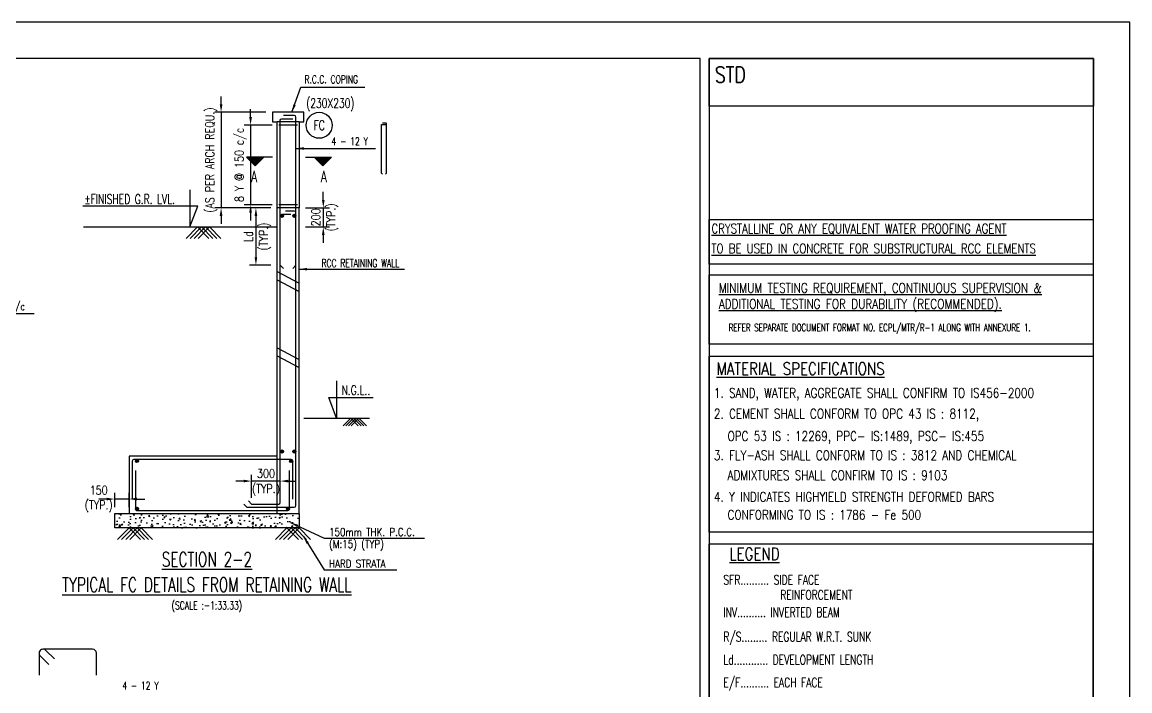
# Model space of a CAD drawing. Extents: x 324505 to 1272425, y -526289 to -156124.
# Drawn here: x 701562 to 736343, y -287272 to -266277 of the extents above; entities that cross this region are included whole.
import ezdxf
from ezdxf.enums import TextEntityAlignment as Align
from ezdxf.lldxf.tags import DXFTag

# ---------------------------------------------------------------- set-up
doc = ezdxf.new("R2010")
doc.units = 0
doc.header["$LTSCALE"] = 500
doc.header["$MEASUREMENT"] = 0
doc.header["$PDMODE"] = 35
doc.header["$PDSIZE"] = -15
doc.layers.get('DEFPOINTS').update_dxf_attribs({"color": 4})
for name, color, linetype in [('DIM1', 5, 'Continuous'), ('notes', 1, 'Continuous'), ('S- PILE CAP', 4, 'Continuous'), ('S-COLUMN', 1, 'Continuous'), ('S-COLUMN CIRCLE', 9, 'Continuous'), ('S-COLUMN NO', 2, 'Continuous'), ('S-COLUMN SIZES', 2, 'Continuous'), ('S-CONCRET LINE', 4, 'Continuous'), ('S-DIM-1', 5, 'Continuous'), ('S-FOOTING', 4, 'Continuous'), ('S-LEVEL SECTION', 3, 'Continuous'), ('S-PCC', 9, 'Continuous'), ('S-REINFORCEMENT', 6, 'Continuous'), ('S-RETAINING WALL', 6, 'Continuous'), ('S-SECTION MARK', 1, 'Continuous'), ('S-STIRUPS)', 3, 'Continuous'), ('S-TEXT', 2, 'Continuous'), ('S-TEXT-1', 4, 'Continuous'), ('S-TITIL', 6, 'Continuous'), ('s_TITILE', 9, 'Continuous'), ('TITLE', 4, 'Continuous')]:
    doc.layers.add(name, color=color, linetype=linetype)
doc.layers.add('HEADING-TXT', color=1, linetype='Continuous', lineweight=25)
doc.layers.add('RIDE-PROFILE', color=8, linetype='Continuous', lineweight=25)
doc.styles.add('ROMANS', font='simplex.shx', dxfattribs={"width": 0.8, "height": 275, "bigfont": 'bigfont.shx'})
tags = doc.linetypes.add('HIDDEN', pattern=[0.375, 0.25, -0.125]).pattern_tags.tags
tags[6:7] = [DXFTag(74, 4), DXFTag(75, 0), DXFTag(340, '0'), DXFTag(46, 1.0), DXFTag(50, 0.0), DXFTag(44, 0.0), DXFTag(45, 0.0)]
tags[4:5] = [DXFTag(74, 4), DXFTag(75, 0), DXFTag(340, '0'), DXFTag(46, 1.0), DXFTag(50, 0.0), DXFTag(44, 0.0), DXFTag(45, 0.0)]
doc.dimstyles.new('dim100', dxfattribs={"dimtxt": 250, "dimasz": 250, "dimexe": 200, "dimexo": 200, "dimgap": 100, "dimtad": 1, "dimdec": 0, "dimzin": 0, "dimdsep": 46, "dimtxsty": 'ROMANS', "dimcen": 0, "dimclrd": 5, "dimclre": 5, "dimclrt": 4, "dimadec": 0, "dimazin": 0, "dimtfac": 1, "dimtdec": 0, "dimtix": 1, "dimtofl": 0, "dimtmove": 2, "dimatfit": 3, "dimfxl": 0, "dimtolj": 1, "dimtzin": 0, "dimlwd": -1, "dimlwe": -1, "dimarcsym": 0})
doc.dimstyles.new('dim33.33', dxfattribs={"dimtxt": 250, "dimasz": 250, "dimexe": 200, "dimexo": 200, "dimgap": 100, "dimtad": 1, "dimdec": 0, "dimlfac": 0.333331, "dimzin": 0, "dimdsep": 46, "dimtxsty": 'ROMANS', "dimcen": 0, "dimclrd": 5, "dimclre": 5, "dimclrt": 4, "dimadec": 0, "dimazin": 0, "dimtfac": 1, "dimtdec": 0, "dimtix": 1, "dimtofl": 0, "dimtmove": 2, "dimatfit": 3, "dimfxl": 0, "dimtolj": 1, "dimtzin": 0, "dimlwd": -1, "dimlwe": -1, "dimarcsym": 0})

# ---------------------------------------------------------------- blocks, each defined once
blk = doc.blocks.new('*D266')
at = {"layer": 'DEFPOINTS', "color": 0}
for p in [(709417, -269108), (707808, -272108), (709567, -272108)]:
    blk.add_point(p, dxfattribs=at)
at = {"layer": 'S-DIM-1', "color": 5, "lineweight": -3}
for p, q in [((707808, -268858), (707808, -268608)), ((707808, -269108), (707808, -272108)), ((707808, -272358), (707808, -272608))]:
    blk.add_line(p, q, dxfattribs=at)
at = {"layer": 'S-DIM-1', "color": 5}
for p, q in [((709217, -269108), (707608, -269108)), ((709367, -272108), (707608, -272108))]:
    blk.add_line(p, q, dxfattribs=at)
for points in [[(707767, -268858), (707850, -268858), (707808, -269108)], [(707767, -272358), (707850, -272358), (707808, -272108)]]:
    blk.add_solid(points, dxfattribs=at)
at = {"layer": 'S-DIM-1', "color": 4, "insert": (707499, -270608), "char_height": 275, "attachment_point": 5, "rotation": 90, "style": 'ROMANS'}
blk.add_mtext('\\A1;(AS PER ARCH REQU.)', dxfattribs=at)
blk = doc.blocks.new('*D267')
at = {"layer": 'DEFPOINTS', "color": 0}
for p in [(709617, -269508), (708734, -272008), (709617, -272008)]:
    blk.add_point(p, dxfattribs=at)
at = {"layer": 'S-DIM-1', "color": 5, "lineweight": -3}
for p, q in [((708734, -269258), (708734, -269008)), ((708734, -269508), (708734, -272008)), ((708734, -272258), (708734, -272508))]:
    blk.add_line(p, q, dxfattribs=at)
at = {"layer": 'S-DIM-1', "color": 5}
for p, q in [((709417, -269508), (708534, -269508)), ((709417, -272008), (708534, -272008))]:
    blk.add_line(p, q, dxfattribs=at)
for points in [[(708692, -269258), (708776, -269258), (708734, -269508)], [(708692, -272258), (708776, -272258), (708734, -272008)]]:
    blk.add_solid(points, dxfattribs=at)
at = {"layer": 'S-DIM-1', "color": 4, "insert": (708424, -270758), "char_height": 275, "attachment_point": 5, "rotation": 90, "style": 'ROMANS'}
blk.add_mtext('\\A1;8 Y @ 150 c/c', dxfattribs=at)
blk = doc.blocks.new('*D286')
at = {"layer": 'DEFPOINTS', "color": 0}
for p in [(708767, -280686), (709667, -281281), (708767, -281408)]:
    blk.add_point(p, dxfattribs=at)
at = {"layer": 'S-DIM-1', "color": 5}
for p, q in [((708767, -281208), (708767, -280486)), ((709667, -281081), (709667, -280486))]:
    blk.add_line(p, q, dxfattribs=at)
at = {"layer": 'S-DIM-1', "color": 5, "lineweight": -3}
for p, q in [((708517, -280686), (708267, -280686)), ((709667, -280686), (708767, -280686)), ((709917, -280686), (710167, -280686))]:
    blk.add_line(p, q, dxfattribs=at)
at = {"layer": 'S-DIM-1', "color": 5}
for points in [[(708517, -280644), (708517, -280728), (708767, -280686)], [(709917, -280644), (709917, -280728), (709667, -280686)]]:
    blk.add_solid(points, dxfattribs=at)
at = {"layer": 'S-DIM-1', "color": 4, "char_height": 275, "style": 'ROMANS'}
for s, insert, attachment_point in [('\\A1;300', (709217, -280586), 8), ('\\A1;(TYP.)', (709217, -280786), 2)]:
    blk.add_mtext(s, dxfattribs=dict(at, insert=insert, attachment_point=attachment_point))
blk = doc.blocks.new('*D287')
at = {"layer": 'DEFPOINTS', "color": 0}
for p in [(704467, -281250), (704467, -281708), (704917, -281708)]:
    blk.add_point(p, dxfattribs=at)
at = {"layer": 'S-DIM-1', "color": 5, "lineweight": -3}
for p, q in [((704217, -281250), (703967, -281250)), ((704917, -281250), (704467, -281250)), ((705167, -281250), (705417, -281250))]:
    blk.add_line(p, q, dxfattribs=at)
at = {"layer": 'S-DIM-1', "color": 5}
for p, q in [((704467, -281508), (704467, -281050)), ((704917, -281508), (704917, -281050))]:
    blk.add_line(p, q, dxfattribs=at)
for points in [[(704217, -281209), (704217, -281292), (704467, -281250)], [(705167, -281209), (705167, -281292), (704917, -281250)]]:
    blk.add_solid(points, dxfattribs=at)
at = {"layer": 'S-DIM-1', "color": 4, "insert": (703967, -281250), "char_height": 275, "attachment_point": 5, "style": 'ROMANS'}
blk.add_mtext('\\A1;150\\P(TYP.)', dxfattribs=at)
blk = doc.blocks.new('*D288')
at = {"layer": 'DEFPOINTS', "color": 0}
for p in [(710257, -272108, -1), (710257, -272708, -1), (711017, -272708)]:
    blk.add_point(p, dxfattribs=at)
at = {"layer": 'S-DIM-1', "color": 5, "lineweight": -3}
for p, q in [((711017, -271858), (711017, -271608)), ((711017, -272108), (711017, -272708)), ((711017, -272958), (711017, -273208))]:
    blk.add_line(p, q, dxfattribs=at)
at = {"layer": 'S-DIM-1', "color": 5}
for p, q in [((710457, -272108), (711217, -272108)), ((710457, -272708), (711217, -272708))]:
    blk.add_line(p, q, dxfattribs=at)
for points in [[(710976, -271858), (711059, -271858), (711017, -272108)], [(710976, -272958), (711059, -272958), (711017, -272708)]]:
    blk.add_solid(points, dxfattribs=at)
at = {"layer": 'S-DIM-1', "color": 4, "char_height": 275, "rotation": 90, "style": 'ROMANS'}
for s, insert, attachment_point in [('\\A1;200', (710917, -272408), 8), ('\\A1;(TYP.)', (711117, -272408), 2)]:
    blk.add_mtext(s, dxfattribs=dict(at, insert=insert, attachment_point=attachment_point))
blk = doc.blocks.new('*D289')
at = {"layer": 'DEFPOINTS', "color": 0}
for p in [(709567, -272108), (708902, -273908), (709567, -273908)]:
    blk.add_point(p, dxfattribs=at)
at = {"layer": 'S-DIM-1', "color": 5}
for p, q in [((709367, -272108), (708702, -272108)), ((709367, -273908), (708702, -273908))]:
    blk.add_line(p, q, dxfattribs=at)
at = {"layer": 'S-DIM-1', "color": 5, "lineweight": -3}
blk.add_line((708902, -272358), (708902, -273658), dxfattribs=at)
at = {"layer": 'S-DIM-1', "color": 5}
for points in [[(708860, -272358), (708944, -272358), (708902, -272108)], [(708860, -273658), (708944, -273658), (708902, -273908)]]:
    blk.add_solid(points, dxfattribs=at)
at = {"layer": 'S-DIM-1', "color": 4, "char_height": 275, "rotation": 90, "style": 'ROMANS'}
for s, insert, attachment_point in [('\\A1;(TYP.)', (709002, -273008), 2), ('\\A1;Ld', (708802, -273008), 8)]:
    blk.add_mtext(s, dxfattribs=dict(at, insert=insert, attachment_point=attachment_point))
blk = doc.blocks.new('zw$155A')
at = {"layer": 'DIM1', "color": 7}
for points in [[(78700, 53637), (87191, 53637), (87191, 52650), (78700, 52650)], [(78700, 52414), (87191, 52414), (87191, 50881), (78700, 50881)], [(78700, 50618), (87190, 50618), (87190, 46725), (78700, 46725)], [(87190, 46462), (78700, 46462), (78700, 42515), (87190, 42515)]]:
    blk.add_lwpolyline(points, close=True, dxfattribs=at)
at = {"layer": 's_TITILE', "color": 7}
blk.add_lwpolyline([(0, 0), (88000, 0), (88000, 58000), (0, 58000)], close=True, dxfattribs=at)
at = {"layer": 's_TITILE', "color": 1}
for points in [[(1300, 800), (78500, 800), (78500, 57200), (1300, 57200)], [(78700, 57200), (87200, 57200), (87200, 56143), (78700, 56143)], [(87200, 57200), (78700, 57200), (78700, 800), (87200, 800)]]:
    blk.add_lwpolyline(points, close=True, dxfattribs=at)
at = {"layer": 'TITLE', "color": 0}
blk.add_line((78700, 42515), (78700, 46462), dxfattribs=at)
at = {"layer": 'HEADING-TXT', "color": 6, "style": 'ROMANS'}
for s, height, width, p in [('%%UCRYSTALLINE OR ANY EQUIVALENT WATER PROOFING AGENT', 211.2, 0.78, (78751, 53332)), ('%%UTO BE USED IN CONCRETE FOR SUBSTRUCTURAL RCC ELEMENTS', 211.2, 0.78, (78751, 52892)), ('%%UMATERIAL SPECIFICATIONS', 271.54, 0.8, (78865, 50204)), ('%%ULEGEND', 271.5, 0.8, (79148, 46111))]:
    blk.add_text(s, height=height, dxfattribs=dict(at, width=width)).set_placement(p)
at = {"layer": 'HEADING-TXT', "color": 6, "insert": (78913, 52232), "char_height": 212.411, "width": 8037.04, "attachment_point": 1, "style": 'ROMANS'}
blk.add_mtext('{\\LMINIMUM TESTING REQUIREMENT, CONTINUOUS \\Fsimplex.shx,bigfont.shx;SUPERVISION & ADDITIONAL TESTING \\Fsimplex.shx,bigfont.shx;FOR DURABILITY (RECOMMENDED).}', dxfattribs=at)
at = {"layer": 'notes', "color": 4, "style": 'ROMANS'}
for s, height, width, p in [('REFER SEPARATE DOCUMENT FORMAT NO. ECPL/MTR/R-1 ALONG WITH ANNEXURE 1.', 165.21, 0.7, (79131, 51167)), ('1. SAND, WATER, AGGREGATE SHALL CONFIRM TO IS456-2000', 211.2, 0.8, (78807, 49698)), ('2. CEMENT SHALL CONFORM TO OPC 43 IS : 8112,', 211.2, 0.8, (78807, 49239)), ('OPC 53 IS : 12269, PPC- IS:1489, PSC- IS:455  ', 211.2, 0.8, (79107, 48745)), ('3. FLY-ASH SHALL CONFORM TO IS : 3812 AND CHEMICAL ', 211.2, 0.8, (78807, 48321)), ('ADMIXTURES SHALL CONFIRM TO IS : 9103', 211.2, 0.8, (79107, 47878)), ('4. Y INDICATES HIGHYIELD STRENGTH DEFORMED BARS', 211.2, 0.8, (78807, 47403)), ('CONFORMING TO IS : 1786 - Fe 500', 211.2, 0.8, (79107, 47005)), ('SFR.......... SIDE FACE', 211.2, 0.7, (79016, 45568)), ('REINFORCEMENT', 211.2, 0.7, (80271, 45235)), ('INV.......... INVERTED BEAM', 211.2, 0.7, (79016, 44851)), ('R/S......... REGULAR W.R.T. SUNK', 211.2, 0.7, (79016, 44309)), ('Ld............ DEVELOPMENT LENGTH', 211.2, 0.7, (79016, 43801)), ('E/F.......... EACH FACE', 211.2, 0.7, (79016, 43299))]:
    blk.add_text(s, height=height, dxfattribs=dict(at, width=width)).set_placement(p)

msp = doc.modelspace()

# ---------------------------------------------------------------- hatches: boundary and pattern name
at = {"layer": 'S-PCC', "linetype": 'ByBlock'}
h = msp.add_hatch(dxfattribs=at)
h.set_pattern_fill('AR-CONC,_O', color=256, scale=66.666667)
h.set_pattern_definition([(50, (-16391949.97, 129619.4), (478.173455, -41.834757), [50, -550]), (355, (-16391949.97, 129619.4), (-92.500889, 501.461422), [40, -440]), (100.4514445, (-16391910.1, 129615.9), (385.672564, 459.626661), [42.493461, -467.428075]), (46.1842, (-16391949.97, 129752.73), (711.49422, -110.346187), [75, -825]), (96.6356355, (-16391890.7, 129743.5), (623.107964, 649.4124), [63.740228, -701.142507]), (351.184164, (-16391950, 129752.7), (623.107963, 649.4124), [60, -660]), (21, (-16391883.3, 129719.4), (397.938035, -268.412594), [50, -550]), (326, (-16391883.3, 129719.4), (162.210221, 483.433363), [40, -440]), (71.4514447, (-16391850.14, 129697.03), (560.148251, 215.020769), [42.49346, -467.428075]), (37.5, (-16391949.97, 129619.4), (8.1065702, 221.9292359), [0, -434.6666667, 0, -446.6666667, 0, -441.6666667]), (7.5, (-16391949.97, 129619.4), (175.3796916, 262.9411413), [0, -254.6666667, 0, -424.6666667, 0, -168.3333333]), (327.5, (-16392098.63, 129619.4), (355.8816241, -15.0365812), [0, -166.6666667, 0, -520, 0, -690]), (317.5, (-16392165.3, 129619.4), (388.7907796, 66.736655), [0, -216.6666667, 0, -345.3333333, 0, -490])])
h.paths.add_polyline_path([(704467.459, -282157.823), (704467.459, -281707.823), (710257.459, -281707.823), (710257.459, -282157.823)])
at = {"layer": 'S-SECTION MARK', "ltscale": 5}
h = msp.add_hatch(dxfattribs=at)
h.set_pattern_fill('ANSI31', color=256, scale=172.406964, angle=180, style=0)
h.set_pattern_definition([(225, (785653.586, -268680.388), (15.2387667, -15.2387667), [])])
h.paths.add_polyline_path([(708876.466, -270786.496), (708604.601, -270519.367), (709148.331, -270519.367)])
h = msp.add_hatch(dxfattribs=at)
h.set_pattern_fill('ANSI31', color=256, scale=172.406964, angle=180, style=0)
h.set_pattern_definition([(225, (785599.59, -268680.388), (15.2387667, -15.2387667), [])])
h.paths.add_polyline_path([(711002.448, -270786.496), (711274.314, -270519.367), (710730.583, -270519.367)])

# ---------------------------------------------------------------- linework, layer by layer
at = {"layer": 'RIDE-PROFILE', "color": 2, "linetype": 'HIDDEN', "ltscale": 1000}
for p, q in [((709567.459, -274107.823, 9.84), (710257.459, -274475.166, 9.84)), ((709567.459, -274362.722, 9.84), (710257.459, -274730.066, 9.84)), ((709567.459, -276498.738, 6.64), (710257.459, -276866.081, 6.64)), ((709567.459, -276753.637, 6.64), (710257.459, -277120.981, 6.64))]:
    msp.add_line(p, q, dxfattribs=at)
at = {"layer": 'S- PILE CAP', "color": 8, "linetype": 'HIDDEN', "ltscale": 1500}
msp.add_line((709567.459, -281707.823, 10.64), (709567.459, -279907.823, 10.64), dxfattribs=at)
at = {"layer": 'S-COLUMN', "color": 4}
msp.add_line((709567.459, -272068.819, 10.64), (709567.459, -269407.823, 10.64), dxfattribs=at)
at = {"layer": 'S-COLUMN', "color": 8, "linetype": 'HIDDEN', "ltscale": 750}
msp.add_line((710257.459, -269407.823, 10.64), (709567.459, -269407.823, 10.64), dxfattribs=at)
at = {"layer": 'S-COLUMN', "color": 4, "elevation": 10.64}
for points in [[(709567.459, -272107.823), (709567.459, -269407.823)], [(710257.459, -269407.823), (710257.459, -272107.823)]]:
    msp.add_lwpolyline(points, dxfattribs=at)
at = {"layer": 'S-COLUMN CIRCLE'}
msp.add_circle((710889.984, -269515.348, 10.64), 407.525, dxfattribs=at)
at = {"layer": 'S-CONCRET LINE', "elevation": 10.64}
for points in [[(709417.459, -269107.823), (709417.459, -269407.823), (709567.459, -269407.823)], [(710257.459, -269407.823), (710407.459, -269407.823), (710407.459, -269107.823), (709417.459, -269107.823)]]:
    msp.add_lwpolyline(points, dxfattribs=at)
at = {"layer": 'S-FOOTING', "elevation": 10.64}
msp.add_lwpolyline([(709567.459, -279907.823), (704917.459, -279907.823), (704917.459, -281707.823), (710257.459, -281707.823)], dxfattribs=at)
at = {"layer": 'S-LEVEL SECTION'}
for p, q in [((703488.596, -272707.823, 10.64), (709567.459, -272707.823, 10.64)), ((710407.459, -278707.823, 10.64), (712467.16, -278707.823, 10.64))]:
    msp.add_line(p, q, dxfattribs=at)
at = {"layer": 'S-LEVEL SECTION', "elevation": 10.64}
for points in [[(706828.806, -271537.423), (706828.806, -272707.823), (707078.806, -272057.823), (703468.177, -272057.823)], [(711437.309, -277537.423), (711437.309, -278707.823), (711187.309, -278057.823), (712581.04, -278057.823)]]:
    msp.add_lwpolyline(points, dxfattribs=at)
at = {"layer": 'S-PCC', "elevation": 10.64}
for points in [[(706708.534, -273065.796), (707066.506, -272707.823), (707424.479, -273065.796)], [(706835.096, -273065.796), (707193.069, -272707.823), (707551.042, -273065.796)], [(706961.659, -273065.796), (707319.631, -272707.823), (707677.604, -273065.796)], [(707088.221, -273065.796), (707446.194, -272707.823), (707804.167, -273065.796)], [(712117.141, -278946.471), (711878.493, -278707.823), (711639.844, -278946.471)], [(712201.516, -278946.471), (711962.868, -278707.823), (711724.219, -278946.471)], [(712285.891, -278946.471), (712047.243, -278707.823), (711808.594, -278946.471)], [(712370.266, -278946.471), (712131.618, -278707.823), (711892.969, -278946.471)], [(705275.431, -282515.796), (704917.459, -282157.823), (704559.486, -282515.796)], [(705401.994, -282515.796), (705044.021, -282157.823), (704686.048, -282515.796)], [(705528.556, -282515.796), (705170.584, -282157.823), (704812.611, -282515.796)], [(705655.119, -282515.796), (705297.146, -282157.823), (704939.173, -282515.796)], [(709519.798, -282515.796), (709877.771, -282157.823), (710235.744, -282515.796)], [(709646.361, -282515.796), (710004.334, -282157.823), (710362.306, -282515.796)], [(709772.923, -282515.796), (710130.896, -282157.823), (710488.869, -282515.796)], [(709899.486, -282515.796), (710257.459, -282157.823), (710615.431, -282515.796)]]:
    msp.add_lwpolyline(points, dxfattribs=at)
msp.add_lwpolyline([(704467.459, -282157.823), (704467.459, -281707.823), (710257.459, -281707.823), (710257.459, -282157.823)], close=True, dxfattribs=at)
at = {"layer": 'S-REINFORCEMENT', "color": 5, "ltscale": 10, "elevation": 10.64}
for points in [[(710057.459, -274007.823), (710157.459, -273907.823), (710157.459, -269257.823, 0.414213562), (710107.459, -269207.823), (709767.459, -269207.823)], [(709667.459, -273907.823), (709767.459, -274007.823), (709667.459, -273907.823), (709667.459, -269357.823, -0.414213562), (709717.459, -269307.823), (710057.459, -269307.823)], [(712843.959, -271020.352), (712877.292, -271053.685), (712843.959, -271020.352), (712843.959, -269503.685, -0.414213562), (712860.625, -269487.019), (712973.959, -269487.019)], [(712973.959, -271053.685), (713007.292, -271020.352), (713007.292, -269470.352, 0.414213562), (712990.625, -269453.685), (712877.292, -269453.685)], [(708517.459, -281407.823), (708617.459, -281507.823), (710107.459, -281507.823, 0.414213562), (710157.459, -281457.823), (710157.459, -272257.823, 0.414213562), (710107.459, -272207.823), (709827.459, -272207.823)], [(708667.459, -281307.823), (708767.459, -281407.823), (709617.459, -281407.823, 0.414213562), (709667.459, -281357.823), (709667.459, -272357.823, -0.414213562), (709717.459, -272307.823), (709997.459, -272307.823)], [(710057.459, -281257.823), (710057.459, -280057.823, 0.414213562), (710007.459, -280007.823), (705067.459, -280007.823, 0.414213562), (705017.459, -280057.823), (705017.459, -281257.823)], [(705117.459, -280357.823), (705117.459, -281557.823, 0.414213562), (705167.458, -281607.823), (709907.459, -281607.823, 0.414213562), (709957.459, -281557.823), (709957.459, -280357.823)]]:
    msp.add_lwpolyline(points, format="xyb", dxfattribs=at)
at = {"layer": 'S-REINFORCEMENT', "color": 5, "ltscale": 10, "const_width": 50, "elevation": 10.64}
for points in [[(709692.459, -272357.823, 1), (709742.459, -272357.823, 1)], [(710082.459, -272357.823, 1), (710132.459, -272357.823, 1)], [(709692.459, -279757.822, 1), (709742.459, -279757.822, 1)], [(710082.459, -279757.822, 1), (710132.459, -279757.822, 1)], [(705192.458, -280057.823, 1), (705142.458, -280057.823, 1)], [(709982.459, -280057.823, -1), (710032.459, -280057.823, -1)], [(705192.458, -281557.823, -1), (705142.458, -281557.823, -1)], [(709882.459, -281557.823, 1), (709932.459, -281557.823, 1)]]:
    msp.add_lwpolyline(points, format="xyb", close=True, dxfattribs=at)
at = {"layer": 'S-REINFORCEMENT', "color": 5, "ltscale": 10}
for centre in [(709717.459, -272357.823, 10.64), (710107.459, -272357.823, 10.64), (709717.459, -279757.822, 10.64), (710107.459, -279757.822, 10.64), (705167.458, -280057.823, 10.64), (710007.459, -280057.823, 10.64), (705167.458, -281557.823, 10.64), (709907.459, -281557.823, 10.64)]:
    msp.add_circle(centre, 50, dxfattribs=at)
at = {"layer": 'S-RETAINING WALL', "color": 4}
msp.add_line((710257.459, -272107.823, 10.64), (709567.459, -272107.823, 10.64), dxfattribs=at)
at = {"layer": 'S-RETAINING WALL', "color": 4, "elevation": 10.64}
for points in [[(709567.459, -279907.823), (709567.459, -272107.823)], [(710257.459, -281707.823), (710257.459, -272107.823)]]:
    msp.add_lwpolyline(points, dxfattribs=at)
at = {"layer": 'S-SECTION MARK'}
for p, q in [((709417.459, -270519.367, 10.64), (708604.601, -270519.367, 10.64)), ((708604.601, -270519.367, 10.64), (708876.466, -270786.496, 10.64)), ((709148.331, -270519.367, 10.64), (708876.466, -270786.496, 10.64)), ((710461.456, -270519.367, 10.64), (711274.314, -270519.367, 10.64)), ((710730.583, -270519.367, 10.64), (711002.448, -270786.496, 10.64)), ((711274.314, -270519.367, 10.64), (711002.448, -270786.496, 10.64))]:
    msp.add_line(p, q, dxfattribs=at)
at = {"layer": 'S-STIRUPS)', "color": 2, "ltscale": 750}
for p, q in [((710207.459, -269507.823, 10.64), (709617.459, -269507.823, 10.64)), ((710207.459, -272007.823, 10.64), (709617.459, -272007.823, 10.64))]:
    msp.add_line(p, q, dxfattribs=at)
at = {"layer": 'S-STIRUPS)', "color": 8}
for points in [[(703894.242, -286784.233), (703894.242, -286088.734, 0.414213562), (703769.242, -285963.734), (702219.243, -285963.733, 0.668179418), (702130.851, -286177.119), (702396.017, -286442.288)], [(702572.795, -286265.512), (702307.628, -286000.343, 0.668179418), (702094.242, -286088.733), (702094.242, -286784.233)]]:
    msp.add_lwpolyline(points, format="xyb", dxfattribs=at)

# ---------------------------------------------------------------- block references
at = {"xscale": 1.420454545454545, "yscale": 1.420454545454545, "zscale": 1.420454545454545}
msp.add_blockref('zw$155A', (611343.115, -348663.35), dxfattribs=at)

# ---------------------------------------------------------------- texts
at = {"layer": 'S-COLUMN NO', "style": 'ROMANS', "width": 0.7}
msp.add_text('FC', height=300, dxfattribs=at).set_placement((710889.984, -269515.348, 10.64), align=Align.MIDDLE)
at = {"layer": 'S-COLUMN SIZES', "style": 'ROMANS', "width": 0.7}
msp.add_text('(230X230)', height=300, dxfattribs=at).set_placement((710482.459, -268820.491, 10.64), align=Align.MIDDLE_LEFT)
at = {"layer": 'S-LEVEL SECTION', "style": 'ROMANS', "width": 0.7}
for s, p in [('%%PFINISHED G.R. LVL.', (703514.94, -271832.823, 10.64)), ('N.G.L..', (711590.114, -277832.823, 10.64))]:
    msp.add_text(s, height=300, dxfattribs=at).set_placement(p, align=Align.MIDDLE_LEFT)
at = {"layer": 'S-SECTION MARK', "style": 'ROMANS', "width": 0.7}
for p in [(708843.523, -271122.627, 10.64), (711035.392, -271122.627, 10.64)]:
    msp.add_text('A', height=350, dxfattribs=at).set_placement(p, align=Align.MIDDLE)
at = {"layer": 'S-TEXT', "style": 'ROMANS', "width": 0.7}
msp.add_text('(SCALE :-1:33.33)', height=250, dxfattribs=at).set_placement((707362.459, -284590.011, 10.64), align=Align.MIDDLE_CENTER)
at = {"layer": 'S-TEXT-1', "style": 'ROMANS'}
for s, width, p in [('R.C.C. COPING', 0.7, (710427.959, -268073.568, 10.64)), ('4 - 12 Y', 0.7, (711276.793, -270018.867, 10.64)), ('RCC RETAINING WALL', 0.7, (710960.76, -273844.134, 10.64)), ('10 Y @ 200 c/c', 0.7, (699640.375, -275199.811, 9.84)), ('150mm THK. P.C.C.', 0.8, (711199.131, -282286.537, 200.226)), ('(M:15) (TYP)', 0.8, (711199.131, -282663.109, 200.226)), ('HARD STRATA ', 0.8, (711199.131, -283279.295, 200.226)), ('4 - 12 Y', 0.7, (704707.255, -287109.619))]:
    msp.add_text(s, height=250, dxfattribs=dict(at, width=width)).set_placement(p, align=Align.MIDDLE_LEFT)
at = {"layer": 'S-TITIL', "style": 'ROMANS', "width": 0.7}
for s, p in [('%%USECTION 2-2', (707362.459, -283140.011, 10.64)), ('%%UTYPICAL FC DETAILS FROM RETAINING WALL', (707362.459, -283940.011, 10.64))]:
    msp.add_text(s, height=450, dxfattribs=at).set_placement(p, align=Align.MIDDLE_CENTER)
at = {"layer": 'TITLE', "color": 2, "style": 'ROMANS', "width": 0.8}
msp.add_text('STD', height=497.1591, dxfattribs=at).set_placement((723314.7, -267924.345), align=Align.MIDDLE_LEFT)

# ---------------------------------------------------------------- dimensions: what is measured, and where the dimension line sits
at = {"layer": 'S-DIM-1'}
for base, p1, p2, angle, text, override, picture, middle in [((707808.456, -272107.823, 10.64), (709417.459, -269107.823, 10.64), (709567.459, -272107.823, 10.64), 90, '(AS PER ARCH REQU.)', {"dimtofl": 1, "dimtmove": 0, "dimlwd": 65533}, '*D266', (707498.932, -270607.823, 10.64)), ((708733.956, -272007.823, 10.64), (709617.459, -269507.823, 10.64), (709617.459, -272007.823, 10.64), 90, '8 Y @ 150 c/c', {"dimtofl": 1, "dimtmove": 0, "dimlwd": 65533}, '*D267', (708424.432, -270757.823, 10.64)), ((711017.472, -272707.823, 11.893), (710257.459, -272107.823, 10.64), (710257.459, -272707.823, 10.64), 90, '<>\\X(TYP.)', {"dimtofl": 1, "dimtmove": 0, "dimlwd": 65533}, '*D288', (711017.472, -272407.823, 11.893)), ((708901.884, -273907.823, 10.64), (709567.459, -272107.823, 10.64), (709567.459, -273907.823, 10.64), 90, 'Ld\\X(TYP.)', {"dimtxt": 250, "dimasz": 250, "dimtofl": 1, "dimtmove": 0, "dimlwd": 65533}, '*D289', (708901.884, -273007.823, 10.64)), ((708767.459, -280686.12, 10.64), (709667.459, -281281.019, 10.64), (708767.459, -281407.823, 10.64), 180, '<>\\X(TYP.)', {"dimtxt": 250, "dimasz": 250, "dimtofl": 1, "dimtmove": 0, "dimlwd": 65533}, '*D286', (709217.459, -280686.12, 10.64))]:
    dim = msp.add_linear_dim(base=base, p1=p1, p2=p2, angle=angle, text=text, dimstyle='dim33.33', override=override, dxfattribs=at)
    dim.commit()
    dim.dimension.update_dxf_attribs({"geometry": picture, "text_midpoint": middle})
dim = msp.add_linear_dim(base=(704467.459, -281250.367, 10.64), p1=(704917.459, -281707.823, 10.64), p2=(704467.459, -281707.823, 10.64), angle=180, text='<>\\X(TYP.)', dimstyle='dim33.33', override={"dimtxt": 250, "dimasz": 250, "dimtofl": 1, "dimtmove": 1, "dimlwd": 65533}, dxfattribs=at)
dim.commit()
dim.dimension.update_dxf_attribs({"geometry": '*D287', "text_midpoint": (703967.459, -281250.367, 10.64), "dimtype": 160})

# ---------------------------------------------------------------- leaders
at = {"color": 1}
msp.add_leader([(698483.191, -275424.811, 9.84), (701943.474, -275424.811, 9.84)], dimstyle='dim100', override={"dimgap": 100, "dimtad": 0}, dxfattribs=at)
at = {"layer": 'S-DIM-1'}
for points, dimstyle in [([(710033.35, -269107.823, 10.64), (710307.959, -268313.568, 10.64), (712320.456, -268313.568, 10.64)], 'dim33.33'), ([(710157.459, -270243.867, 10.64), (712653.655, -270243.867, 10.64)], 'dim100'), ([(710257.459, -274033.42, 10.64), (713563.623, -274033.42, 10.64)], 'dim100'), ([(709986.959, -281989.367, 10.64), (711043.459, -282474.823, 10.64), (714192.383, -282474.823, 10.64)], 'dim100'), ([(710395.381, -282422.308, 10.64), (711043.459, -283467.581, 10.64), (713330.383, -283467.581, 10.64)], 'dim100')]:
    msp.add_leader(points, dimstyle=dimstyle, dxfattribs=at)

doc.saveas('drawing.dxf')
